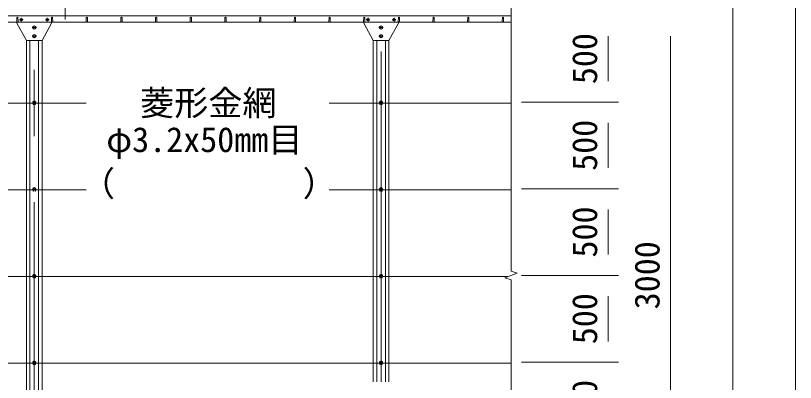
# Model space of a CAD drawing. Units: millimetres, scale not verified. Extents: x -12600 to 12600, y -8910 to 8910.
# Drawn here: x -7410 to -2912, y 151 to 2266 of the extents above; entities that cross this region are included whole.
import ezdxf
from ezdxf.enums import TextEntityAlignment as Align

# ---------------------------------------------------------------- set-up
doc = ezdxf.new("R2010")
doc.units = ezdxf.units.MM
doc.header["$LTSCALE"] = 60
doc.linetypes.add('USER1', pattern=[50.8, 31.75, -6.35, 6.35, -6.35])
for name, color, linetype, lineweight in [('0-1_D-BMK', 2, 'USER1', 13), ('0-4_D-STR1', 1, 'Continuous', 18), ('0-6_D-STR3', 3, 'Continuous', 13), ('0-7_D-STR-DIM', 7, 'Continuous', 9), ('0-9_D-STR-TXT', 7, 'Continuous', 9)]:
    doc.layers.add(name, color=color, linetype=linetype, lineweight=lineweight)
doc.styles.add('ＭＳ ゴシック', font='')
doc.styles.get('ＭＳ ゴシック').set_extended_font_data('MS Gothic')

msp = doc.modelspace()

# ---------------------------------------------------------------- linework, layer by layer
at = {"layer": '0-1_D-BMK'}
for p, q in [((-7302.38, -3762.35), (-7302.38, 3424.05)), ((-5302.38, 154.14), (-5302.38, 2882.9)), ((-7377.38, 2252.65), (-7377.38, 2232.65)), ((-7227.38, 2252.65), (-7227.38, 2232.65)), ((-5377.38, 2252.65), (-5377.38, 2232.65)), ((-5227.38, 2252.65), (-5227.38, 2232.65)), ((-7387.38, 2242.65), (-7367.38, 2242.65)), ((-7217.38, 2242.65), (-7237.38, 2242.65)), ((-5387.38, 2242.65), (-5367.38, 2242.65)), ((-5217.38, 2242.65), (-5237.38, 2242.65)), ((-7289.63, 2197.65), (-7315.13, 2197.65)), ((-5289.63, 2197.65), (-5315.13, 2197.65)), ((-7289.63, 2147.65), (-7315.13, 2147.65)), ((-5289.63, 2147.65), (-5315.13, 2147.65)), ((-7292.38, 1767.65), (-7312.38, 1767.65)), ((-5292.38, 1767.65), (-5312.38, 1767.65)), ((-7292.38, 1267.65), (-7312.38, 1267.65)), ((-5292.38, 1267.65), (-5312.38, 1267.65)), ((-7292.38, 767.65), (-7312.38, 767.65)), ((-5292.38, 767.65), (-5312.38, 767.65)), ((-7292.38, 267.65), (-7312.38, 267.65)), ((-5292.38, 267.65), (-5312.38, 267.65))]:
    msp.add_line(p, q, dxfattribs=at)
at = {"layer": '0-4_D-STR1'}
for p, q in [((-9347.38, 2264.65), (-4552.38, 2264.65)), ((-7402.38, 2254.52), (-7403.13, 2233.02)), ((-7396.38, 2254.52), (-7395.63, 2233.02)), ((-7202.38, 2254.52), (-7203.13, 2233.02)), ((-7196.38, 2254.52), (-7195.63, 2233.02)), ((-7002.38, 2254.52), (-7003.13, 2233.02)), ((-6996.38, 2254.52), (-6995.63, 2233.02)), ((-6802.38, 2254.52), (-6803.13, 2233.02)), ((-6796.38, 2254.52), (-6795.63, 2233.02)), ((-6602.38, 2254.52), (-6603.13, 2233.02)), ((-6596.38, 2254.52), (-6595.63, 2233.02)), ((-6402.38, 2254.52), (-6403.13, 2233.02)), ((-6396.38, 2254.52), (-6395.63, 2233.02)), ((-6202.38, 2254.52), (-6203.13, 2233.02)), ((-6196.38, 2254.52), (-6195.63, 2233.02)), ((-6002.38, 2254.52), (-6003.13, 2233.02)), ((-5996.38, 2254.52), (-5995.63, 2233.02)), ((-5802.38, 2254.52), (-5803.13, 2233.02)), ((-5796.38, 2254.52), (-5795.63, 2233.02)), ((-5602.38, 2254.52), (-5603.13, 2233.02)), ((-5596.38, 2254.52), (-5595.63, 2233.02)), ((-5402.38, 2254.52), (-5403.13, 2233.02)), ((-5396.38, 2254.52), (-5395.63, 2233.02)), ((-5202.38, 2254.52), (-5203.13, 2233.02)), ((-5196.38, 2254.52), (-5195.63, 2233.02)), ((-5002.38, 2254.52), (-5003.13, 2233.02)), ((-4996.38, 2254.52), (-4995.63, 2233.02)), ((-4802.38, 2254.52), (-4803.13, 2233.02)), ((-4796.38, 2254.52), (-4795.63, 2233.02)), ((-4602.38, 2254.52), (-4603.13, 2233.02)), ((-4596.38, 2254.52), (-4595.63, 2233.02)), ((-9291.18, 2227.65), (-4552.38, 2227.65)), ((-7347.38, 2122.65), (-7347.38, -707.35)), ((-7327.38, 2122.65), (-7327.38, -707.35)), ((-7277.38, -707.35), (-7277.38, 2122.65)), ((-7257.38, -707.35), (-7257.38, 2122.65)), ((-5347.38, 2122.65), (-5347.38, 154.14)), ((-5327.38, 2122.65), (-5327.38, 154.14)), ((-5277.38, 154.14), (-5277.38, 2122.65)), ((-5257.38, 154.14), (-5257.38, 2122.65))]:
    msp.add_line(p, q, dxfattribs=at)
for centre in [(-7399.38, 2253.27), (-7199.38, 2253.27), (-6999.38, 2253.27), (-6799.38, 2253.27), (-6599.38, 2253.27), (-6399.38, 2253.27), (-6199.38, 2253.27), (-5999.38, 2253.27), (-5799.38, 2253.27), (-5599.38, 2253.27), (-5399.38, 2253.27), (-5199.38, 2253.27), (-4999.38, 2253.27), (-4799.38, 2253.27), (-4599.38, 2253.27)]:
    msp.add_arc(centre, 3.25, 22.61986, 157.38014, dxfattribs=at)
at = {"layer": '0-6_D-STR3'}
for p, q in [((-7383.88, 2246.4), (-7377.38, 2250.16)), ((-7377.38, 2250.16), (-7370.88, 2246.4)), ((-7227.38, 2250.16), (-7233.88, 2246.4)), ((-7220.88, 2246.4), (-7227.38, 2250.16)), ((-5383.88, 2246.4), (-5377.38, 2250.16)), ((-5377.38, 2250.16), (-5370.88, 2246.4)), ((-5227.38, 2250.16), (-5233.88, 2246.4)), ((-5220.88, 2246.4), (-5227.38, 2250.16)), ((-7402.38, 2227.65), (-7402.38, 2222.65)), ((-7402.38, 2222.65), (-7347.38, 2122.65)), ((-7383.88, 2238.9), (-7383.88, 2246.4)), ((-7377.38, 2235.15), (-7383.88, 2238.9)), ((-7370.88, 2238.9), (-7377.38, 2235.15)), ((-7370.88, 2246.4), (-7370.88, 2238.9)), ((-7233.88, 2246.4), (-7233.88, 2238.9)), ((-7233.88, 2238.9), (-7227.38, 2235.15)), ((-7227.38, 2235.15), (-7220.88, 2238.9)), ((-7220.88, 2238.9), (-7220.88, 2246.4)), ((-7202.38, 2227.65), (-7202.38, 2222.65)), ((-7202.38, 2227.65), (-7202.38, 2222.65)), ((-5402.38, 2227.65), (-5402.38, 2222.65)), ((-5402.38, 2222.65), (-5347.38, 2122.65)), ((-5383.88, 2238.9), (-5383.88, 2246.4)), ((-5377.38, 2235.15), (-5383.88, 2238.9)), ((-5370.88, 2238.9), (-5377.38, 2235.15)), ((-5370.88, 2246.4), (-5370.88, 2238.9)), ((-5233.88, 2246.4), (-5233.88, 2238.9)), ((-5233.88, 2238.9), (-5227.38, 2235.15)), ((-5227.38, 2235.15), (-5220.88, 2238.9)), ((-5220.88, 2238.9), (-5220.88, 2246.4)), ((-5202.38, 2227.65), (-5202.38, 2222.65)), ((-7302.38, 2187.84), (-7310.88, 2192.74)), ((-7293.88, 2192.74), (-7302.38, 2187.84)), ((-5302.38, 2187.84), (-5310.88, 2192.74)), ((-5293.88, 2192.74), (-5302.38, 2187.84)), ((-7302.38, 2137.84), (-7310.88, 2142.74)), ((-7293.88, 2142.74), (-7302.38, 2137.84)), ((-5302.38, 2137.84), (-5310.88, 2142.74)), ((-5293.88, 2142.74), (-5302.38, 2137.84)), ((-7002.38, 1760.9), (-9282.38, 1760.9)), ((-7302.38, 1775.16), (-7308.88, 1771.4)), ((-7308.88, 1771.4), (-7308.88, 1763.9)), ((-7308.88, 1763.9), (-7302.38, 1760.15)), ((-7308.63, 1763.75), (-7308.63, 1753.65)), ((-7306.63, 1762.6), (-7306.63, 1753.65)), ((-7295.88, 1771.4), (-7302.38, 1775.16)), ((-7302.38, 1760.15), (-7295.88, 1763.9)), ((-7298.13, 1762.6), (-7298.13, 1753.65)), ((-7296.13, 1763.75), (-7296.13, 1753.65)), ((-7295.88, 1763.9), (-7295.88, 1771.4)), ((-4552.38, 1760.9), (-5602.38, 1760.9)), ((-5302.38, 1775.16), (-5308.88, 1771.4)), ((-5308.88, 1771.4), (-5308.88, 1763.9)), ((-5308.88, 1763.9), (-5302.38, 1760.15)), ((-5308.63, 1763.75), (-5308.63, 1753.65)), ((-5306.63, 1762.6), (-5306.63, 1753.65)), ((-5295.88, 1771.4), (-5302.38, 1775.16)), ((-5302.38, 1760.15), (-5295.88, 1763.9)), ((-5298.13, 1762.6), (-5298.13, 1753.65)), ((-5296.13, 1763.75), (-5296.13, 1753.65)), ((-5295.88, 1763.9), (-5295.88, 1771.4)), ((-7308.63, 1753.65), (-7306.63, 1753.65)), ((-7298.13, 1753.65), (-7296.13, 1753.65)), ((-5308.63, 1753.65), (-5306.63, 1753.65)), ((-5298.13, 1753.65), (-5296.13, 1753.65)), ((-7002.38, 1260.9), (-9282.38, 1260.9)), ((-7302.38, 1275.16), (-7308.88, 1271.4)), ((-7308.88, 1271.4), (-7308.88, 1263.9)), ((-7308.88, 1263.9), (-7302.38, 1260.15)), ((-7308.63, 1263.75), (-7308.63, 1253.65)), ((-7306.63, 1262.6), (-7306.63, 1253.65)), ((-7295.88, 1271.4), (-7302.38, 1275.16)), ((-7302.38, 1260.15), (-7295.88, 1263.9)), ((-7298.13, 1262.6), (-7298.13, 1253.65)), ((-7296.13, 1263.75), (-7296.13, 1253.65)), ((-7295.88, 1263.9), (-7295.88, 1271.4)), ((-4552.38, 1260.9), (-5602.38, 1260.9)), ((-5302.38, 1275.16), (-5308.88, 1271.4)), ((-5308.88, 1271.4), (-5308.88, 1263.9)), ((-5308.88, 1263.9), (-5302.38, 1260.15)), ((-5308.63, 1263.75), (-5308.63, 1253.65)), ((-5306.63, 1262.6), (-5306.63, 1253.65)), ((-5295.88, 1271.4), (-5302.38, 1275.16)), ((-5302.38, 1260.15), (-5295.88, 1263.9)), ((-5298.13, 1262.6), (-5298.13, 1253.65)), ((-5296.13, 1263.75), (-5296.13, 1253.65)), ((-5295.88, 1263.9), (-5295.88, 1271.4)), ((-7308.63, 1253.65), (-7306.63, 1253.65)), ((-7298.13, 1253.65), (-7296.13, 1253.65)), ((-5308.63, 1253.65), (-5306.63, 1253.65)), ((-5298.13, 1253.65), (-5296.13, 1253.65)), ((-7302.38, 775.16), (-7308.88, 771.4)), ((-7308.88, 771.4), (-7308.88, 763.9)), ((-7295.88, 771.4), (-7302.38, 775.16)), ((-7295.88, 763.9), (-7295.88, 771.4)), ((-5302.38, 775.16), (-5308.88, 771.4)), ((-5308.88, 771.4), (-5308.88, 763.9)), ((-5295.88, 771.4), (-5302.38, 775.16)), ((-5295.88, 763.9), (-5295.88, 771.4)), ((-4570.69, 760.9), (-9282.38, 760.9)), ((-7308.88, 763.9), (-7302.38, 760.15)), ((-7308.63, 763.75), (-7308.63, 753.65)), ((-7308.63, 753.65), (-7306.63, 753.65)), ((-7306.63, 762.6), (-7306.63, 753.65)), ((-7302.38, 760.15), (-7295.88, 763.9)), ((-7298.13, 762.6), (-7298.13, 753.65)), ((-7298.13, 753.65), (-7296.13, 753.65)), ((-7296.13, 763.75), (-7296.13, 753.65)), ((-5308.88, 763.9), (-5302.38, 760.15)), ((-5308.63, 763.75), (-5308.63, 753.65)), ((-5308.63, 753.65), (-5306.63, 753.65)), ((-5306.63, 762.6), (-5306.63, 753.65)), ((-5302.38, 760.15), (-5295.88, 763.9)), ((-5298.13, 762.6), (-5298.13, 753.65)), ((-5298.13, 753.65), (-5296.13, 753.65)), ((-5296.13, 763.75), (-5296.13, 753.65)), ((-7302.38, 275.16), (-7308.88, 271.4)), ((-7308.88, 271.4), (-7308.88, 263.9)), ((-7295.88, 271.4), (-7302.38, 275.16)), ((-7295.88, 263.9), (-7295.88, 271.4)), ((-5302.38, 275.16), (-5308.88, 271.4)), ((-5308.88, 271.4), (-5308.88, 263.9)), ((-5295.88, 271.4), (-5302.38, 275.16)), ((-5295.88, 263.9), (-5295.88, 271.4)), ((-4552.38, 260.9), (-9282.38, 260.9)), ((-7308.88, 263.9), (-7302.38, 260.15)), ((-7308.63, 263.75), (-7308.63, 253.65)), ((-7308.63, 253.65), (-7306.63, 253.65)), ((-7306.63, 262.6), (-7306.63, 253.65)), ((-7302.38, 260.15), (-7295.88, 263.9)), ((-7298.13, 262.6), (-7298.13, 253.65)), ((-7298.13, 253.65), (-7296.13, 253.65)), ((-7296.13, 263.75), (-7296.13, 253.65)), ((-5308.88, 263.9), (-5302.38, 260.15)), ((-5308.63, 263.75), (-5308.63, 253.65)), ((-5308.63, 253.65), (-5306.63, 253.65)), ((-5306.63, 262.6), (-5306.63, 253.65)), ((-5302.38, 260.15), (-5295.88, 263.9)), ((-5298.13, 262.6), (-5298.13, 253.65)), ((-5298.13, 253.65), (-5296.13, 253.65)), ((-5296.13, 263.75), (-5296.13, 253.65))]:
    msp.add_line(p, q, dxfattribs=at)
for points in [[(-7347.38, 2122.65), (-7257.38, 2122.65), (-7202.38, 2222.65)], [(-7310.88, 2192.74), (-7310.88, 2202.56), (-7302.38, 2207.47)], [(-7302.38, 2207.47), (-7293.88, 2202.56), (-7293.88, 2192.74)], [(-5347.38, 2122.65), (-5257.38, 2122.65), (-5202.38, 2222.65)], [(-5310.88, 2192.74), (-5310.88, 2202.56), (-5302.38, 2207.47)], [(-5302.38, 2207.47), (-5293.88, 2202.56), (-5293.88, 2192.74)], [(-7310.88, 2142.74), (-7310.88, 2152.56), (-7302.38, 2157.47)], [(-7302.38, 2157.47), (-7293.88, 2152.56), (-7293.88, 2142.74)], [(-5310.88, 2142.74), (-5310.88, 2152.56), (-5302.38, 2157.47)], [(-5302.38, 2157.47), (-5293.88, 2152.56), (-5293.88, 2142.74)]]:
    msp.add_lwpolyline(points, dxfattribs=at)
for centre, radius in [((-7377.38, 2242.65), 6.25), ((-7227.38, 2242.65), 6.25), ((-5377.38, 2242.65), 6.25), ((-5227.38, 2242.65), 6.25), ((-7302.38, 2197.65), 8.25), ((-5302.38, 2197.65), 8.25), ((-7302.38, 2147.65), 8.25), ((-5302.38, 2147.65), 8.25), ((-7302.38, 1767.65), 6.25), ((-5302.38, 1767.65), 6.25), ((-7302.38, 1267.65), 6.25), ((-5302.38, 1267.65), 6.25), ((-7302.38, 767.65), 6.25), ((-5302.38, 767.65), 6.25), ((-7302.38, 267.65), 6.25), ((-5302.38, 267.65), 6.25)]:
    msp.add_circle(centre, radius, dxfattribs=at)
at = {"layer": '0-7_D-STR-DIM'}
for p, q in [((-3272.38, -3642.35), (-3272.38, 3147.65)), ((-2912.38, -4642.35), (-2912.38, 3147.65)), ((-4552.38, 2742), (-4552.38, 793.22)), ((-3992.38, 1887.65), (-3992.38, 2147.65)), ((-3632.38, -612.35), (-3632.38, 2147.65)), ((-4492.38, 1767.65), (-3932.38, 1767.65)), ((-4492.38, 1767.65), (-3932.38, 1767.65)), ((-3992.38, 1387.65), (-3992.38, 1647.65)), ((-4492.38, 1267.65), (-3932.38, 1267.65)), ((-4492.38, 1267.65), (-3932.38, 1267.65)), ((-3992.38, 887.65), (-3992.38, 1147.65)), ((-4587.61, 754.74), (-4517.14, 780.39)), ((-4517.14, 780.39), (-4552.37, 793.22)), ((-4492.38, 767.65), (-3932.38, 767.65)), ((-4492.38, 767.65), (-3932.38, 767.65)), ((-4552.37, 741.92), (-4587.61, 754.74)), ((-4552.38, 741.92), (-4552.38, -2206.7)), ((-3992.38, 387.65), (-3992.38, 647.65)), ((-4492.38, 267.65), (-3932.38, 267.65)), ((-4492.38, 267.65), (-3932.38, 267.65))]:
    msp.add_line(p, q, dxfattribs=at)
at = {"layer": '0-9_D-STR-TXT'}
msp.add_line((-7124.78, 2927.93), (-7124.78, 2242.71), dxfattribs=at)

# ---------------------------------------------------------------- texts
at = {"layer": '0-7_D-STR-DIM', "style": 'ＭＳ ゴシック'}
for s, p in [('500', (-4012.62, 1871.03)), ('500', (-4012.62, 1371.03)), ('500', (-4012.62, 871.03)), ('3000', (-3652.62, 572.28)), ('500', (-4012.62, 371.03)), ('500', (-4012.62, -128.97))]:
    msp.add_text(s, height=144.3, rotation=90, dxfattribs=at).set_placement(p, align=Align.BOTTOM_LEFT)
at = {"layer": '0-9_D-STR-TXT', "style": 'ＭＳ ゴシック'}
for s, p in [('菱形金網', (-6692.22, 1647.02)), ('φ3.2x50mm目', (-6887.14, 1435.71)), ('（\u3000\u3000   \u3000\u3000）', (-7033.34, 1182.3))]:
    msp.add_text(s, height=144.3, dxfattribs=at).set_placement(p, align=Align.BOTTOM_LEFT)

doc.saveas('drawing.dxf')
